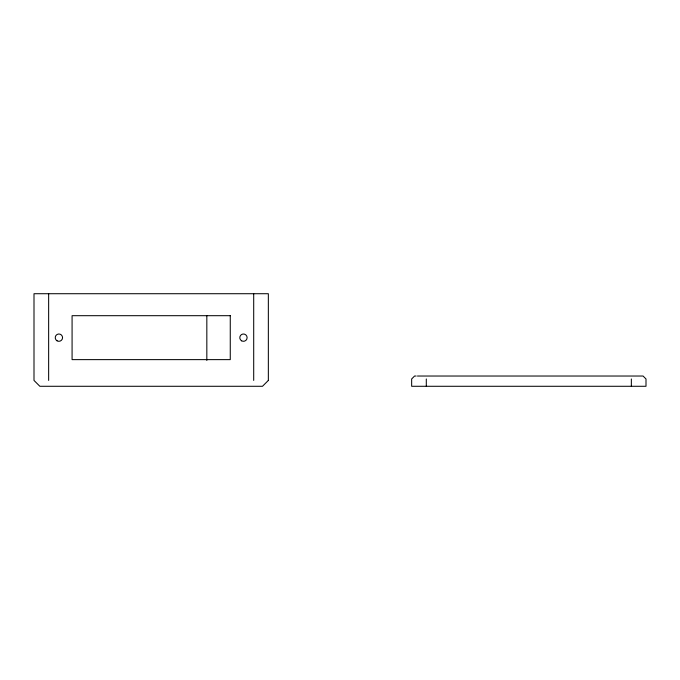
<?xml version="1.0" encoding="UTF-8"?>
<svg xmlns="http://www.w3.org/2000/svg" width="680" height="680" viewBox="0 0 680 680"><rect width="100%" height="100%" fill="white"/><g stroke="black" fill="none" stroke-linecap="round" stroke-linejoin="round"><path stroke-width="1.02" d="M416.168 376.031L414.579 376.031L411.655 378.964L411.655 386.282L646 386.282L646 378.964L643.067 376.031L417.469 376.031M631.354 378.964L631.354 386.282M426.3 378.964L426.3 386.282M253.7 293.718L253.7 380.426M206.831 315.444L206.831 360.409M48.645 293.718L48.645 380.426M268.345 380.426L262.488 386.282L39.856 386.282L34 380.426L34 293.718L268.345 293.718L268.345 380.426M230.265 315.69L72.08 315.69L72.08 359.626L230.265 359.626L230.265 315.69M241.621 340.825A3.663 3.663 0 0 0 247.112 337.654A3.663 3.663 0 0 0 241.621 334.483A3.663 3.663 0 0 0 241.621 340.825M57.069 340.825A3.663 3.663 0 0 0 62.56 337.654A3.663 3.663 0 0 0 57.069 334.483A3.663 3.663 0 0 0 57.069 340.825"/></g></svg>
